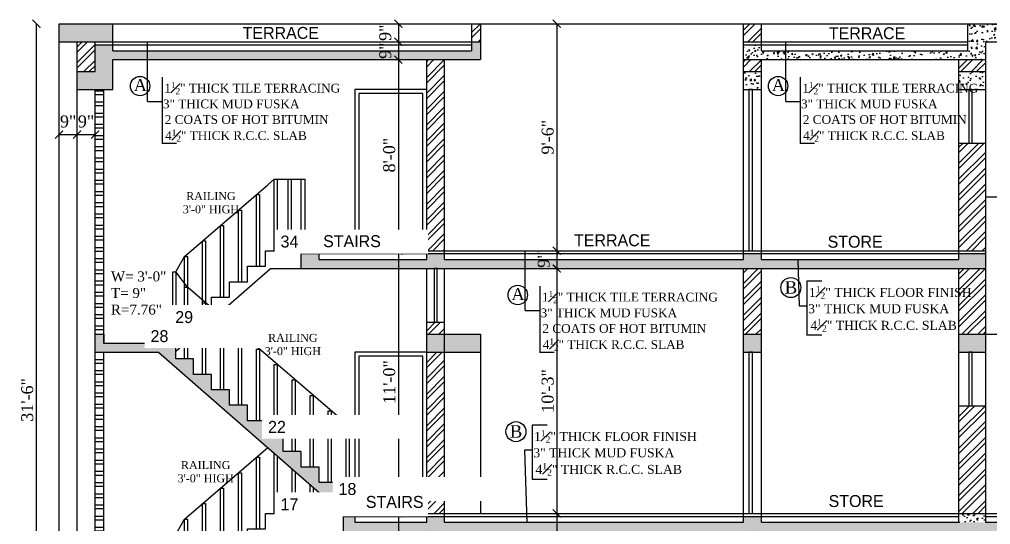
# Model space of a CAD drawing. Header units: feet. Extents: x -3489 to 100857, y -7396 to -4185.
# Drawn here: x 98424.9 to 98912.3, y -7148.3 to -6894.4 of the extents above; entities that cross this region are included whole.
import ezdxf
from ezdxf.enums import TextEntityAlignment as Align

# ---------------------------------------------------------------- set-up
doc = ezdxf.new("R2010")
doc.units = ezdxf.units.FT
doc.header["$MEASUREMENT"] = 0
doc.linetypes.add('CENTER', pattern=[2, 1.25, -0.25, 0.25, -0.25])
doc.layers.add('BLK_1_FLR_0_KITCHEN', color=1, linetype='Continuous', plot=False)
doc.layers.add('Grid', color=252, linetype='CENTER', lineweight=20)
doc.layers.add('TEXT', color=5, linetype='Continuous')
doc.layers.add('WALL', color=1, linetype='Continuous')
doc.styles.add('33', font='arial.ttf', dxfattribs={"height": 8})
doc.styles.add('VEENI', font='times.ttf')
doc.styles.add('VINOD', font='times.ttf')
doc.dimstyles.new('Standard$0', dxfattribs={"dimtxt": 9, "dimasz": 9, "dimexe": 9, "dimexo": 9, "dimgap": 4.8125, "dimtad": 0, "dimdec": 3, "dimzin": 3, "dimdsep": 46, "dimlunit": 4, "dimtxsty": '33', "dimblk": 'DOTSMALL', "dimblk1": 'ARCHTICK', "dimblk2": 'ARCHTICK', "dimcen": 0.09, "dimclrd": 256, "dimclre": 256, "dimclrt": 256, "dimadec": 0, "dimazin": 0, "dimtfac": 0.75, "dimtdec": 3, "dimtix": 1, "dimtofl": 0, "dimtmove": 2, "dimatfit": 3, "dimldrblk": 'DOTSMALL', "dimfxl": 1, "dimtolj": 1, "dimtzin": 0, "dimlwd": -1, "dimlwe": -1, "dimarcsym": 0})
pattern_1 = [(45, (125.1774, -4057.7494), (-3.97747564, 3.97747564), []), (45, (127.829, -4057.7494), (-3.97747564, 3.97747564), [])]
pattern_2 = [(180, (1157.697, -4057.7494), (-9e-16, -5.625), []), (180, (1155.822, -4055.8744), (-9e-16, -5.625), [])]
pattern_3 = [(50, (125.1774, -4057.7494), (7.17260183, -0.62752135), [0.75, -8.25]), (355, (125.1774, -4057.7494), (-1.38751334, 7.52192134), [0.6, -6.6]), (100.4514445, (125.775, -4057.802), (5.78508847, 6.8943999), [0.6374019, -7.0114211]), (46.1842, (125.177, -4055.749), (10.6724133, -1.6551928), [1.125, -12.375]), (96.635635, (126.067, -4055.887), (9.3466195, 9.741186), [0.9561034, -10.5171376]), (351.184164, (125.177, -4055.749), (9.3466195, 9.741186), [0.9, -9.9]), (21, (126.1774, -4056.2494), (5.96907052, -4.0261889), [0.75, -8.25]), (326, (126.1774, -4056.2494), (2.4331533, 7.25150045), [0.6, -6.6]), (71.451445, (126.675, -4056.585), (8.40222377, 3.22531153), [0.6374019, -7.0114211]), (37.5, (125.1774, -4057.7494), (0.12159855, 3.32893854), [0, -6.52, 0, -6.7, 0, -6.625]), (7.5, (125.1774, -4057.7494), (2.63069537, 3.94411712), [0, -3.82, 0, -6.37, 0, -2.525]), (327.5, (122.9474, -4057.7494), (5.33822436, -0.22554872), [0, -2.5, 0, -7.8, 0, -10.35]), (317.5, (121.9474, -4057.7494), (5.8318617, 1.00104982), [0, -3.25, 0, -5.18, 0, -7.35])]

# ---------------------------------------------------------------- blocks, each defined once
blk = doc.blocks.new('_ArchTick')
at = {"color": 0, "linetype": 'ByBlock', "const_width": 0.15}
blk.add_lwpolyline([(-0.5, -0.5), (0.5, 0.5)], dxfattribs=at)
blk = doc.blocks.new('*D168')
at = {"transparency": 16777216}
blk.add_line((98433.34, -6896.64), (98433.34, -7274.64), dxfattribs=at)
at = {"layer": 'Defpoints', "color": 0, "transparency": 16777216}
for p in [(98444.8, -6896.64), (98433.34, -7274.64), (98444.8, -7274.64)]:
    blk.add_point(p, dxfattribs=at)
at = {"transparency": 16777216, "xscale": 4, "yscale": 4, "zscale": 4}
for p, rotation in [((98433.34, -6896.64), 90), ((98433.34, -7274.64), 270)]:
    blk.add_blockref('_ArchTick', p, dxfattribs=dict(at, rotation=rotation))
at = {"lineweight": 25, "transparency": 16777216, "insert": (98428.79, -7085.64), "char_height": 6, "attachment_point": 5, "rotation": 90, "style": 'VINOD'}
blk.add_mtext('\\A1;31\'-6"', dxfattribs=at)
blk = doc.blocks.new('*D169')
at = {"transparency": 16777216}
blk.add_line((98444.8, -6952.3), (98453.8, -6952.3), dxfattribs=at)
at = {"layer": 'Defpoints', "color": 0, "transparency": 16777216}
for p in [(98444.8, -6953.76), (98453.8, -6952.3), (98453.8, -6953.76)]:
    blk.add_point(p, dxfattribs=at)
at = {"transparency": 16777216, "xscale": 4, "yscale": 4, "zscale": 4, "rotation": 180}
blk.add_blockref('_ArchTick', (98444.8, -6952.3), dxfattribs=at)
at = {"transparency": 16777216, "xscale": 4, "yscale": 4, "zscale": 4}
blk.add_blockref('_ArchTick', (98453.8, -6952.3), dxfattribs=at)
at = {"lineweight": 25, "transparency": 16777216, "insert": (98449.3, -6945.74), "char_height": 6, "attachment_point": 5, "style": 'VINOD'}
blk.add_mtext('\\A1;9"', dxfattribs=at)
blk = doc.blocks.new('*D170')
at = {"transparency": 16777216}
blk.add_line((98453.8, -6952.3), (98462.8, -6952.3), dxfattribs=at)
at = {"layer": 'Defpoints', "color": 0, "transparency": 16777216}
for p in [(98453.8, -6953.72), (98462.8, -6952.3), (98462.8, -6952.3)]:
    blk.add_point(p, dxfattribs=at)
at = {"transparency": 16777216, "xscale": 4, "yscale": 4, "zscale": 4, "rotation": 180}
blk.add_blockref('_ArchTick', (98453.8, -6952.3), dxfattribs=at)
at = {"transparency": 16777216, "xscale": 4, "yscale": 4, "zscale": 4}
blk.add_blockref('_ArchTick', (98462.8, -6952.3), dxfattribs=at)
at = {"lineweight": 25, "transparency": 16777216, "insert": (98458.3, -6945.74), "char_height": 6, "attachment_point": 5, "style": 'VINOD'}
blk.add_mtext('\\A1;9"', dxfattribs=at)
blk = doc.blocks.new('*D178')
at = {"transparency": 16777216}
blk.add_line((98694.58, -6896.64), (98694.58, -7010.64), dxfattribs=at)
at = {"layer": 'Defpoints', "color": 0, "transparency": 16777216}
for p in [(98699.79, -6896.64), (98694.58, -7010.64), (98699.79, -7010.64)]:
    blk.add_point(p, dxfattribs=at)
at = {"transparency": 16777216, "xscale": 4, "yscale": 4, "zscale": 4}
for p, rotation in [((98694.58, -6896.64), 90), ((98694.58, -7010.64), 270)]:
    blk.add_blockref('_ArchTick', p, dxfattribs=dict(at, rotation=rotation))
at = {"lineweight": 25, "transparency": 16777216, "insert": (98690.02, -6953.64), "char_height": 6, "attachment_point": 5, "rotation": 90, "style": 'VINOD'}
blk.add_mtext('\\A1;9\'-6"', dxfattribs=at)
blk = doc.blocks.new('*D179')
at = {"transparency": 16777216}
blk.add_line((98694.58, -7010.64), (98694.58, -7019.64), dxfattribs=at)
at = {"layer": 'Defpoints', "color": 0, "transparency": 16777216}
for p in [(98699.79, -7010.64), (98694.58, -7019.64), (98704.06, -7019.64)]:
    blk.add_point(p, dxfattribs=at)
at = {"transparency": 16777216, "xscale": 4, "yscale": 4, "zscale": 4}
for p, rotation in [((98694.58, -7010.64), 90), ((98694.58, -7019.64), 270)]:
    blk.add_blockref('_ArchTick', p, dxfattribs=dict(at, rotation=rotation))
at = {"lineweight": 25, "transparency": 16777216, "insert": (98688.02, -7015.14), "char_height": 6, "attachment_point": 5, "rotation": 90, "style": 'VINOD'}
blk.add_mtext('\\A1;9"', dxfattribs=at)
blk = doc.blocks.new('*D180')
at = {"transparency": 16777216}
blk.add_line((98694.58, -7019.64), (98694.58, -7142.64), dxfattribs=at)
at = {"layer": 'Defpoints', "color": 0, "transparency": 16777216}
for p in [(98704.06, -7019.64), (98694.58, -7142.64), (98694.58, -7142.64)]:
    blk.add_point(p, dxfattribs=at)
at = {"transparency": 16777216, "xscale": 4, "yscale": 4, "zscale": 4}
for p, rotation in [((98694.58, -7019.64), 90), ((98694.58, -7142.64), 270)]:
    blk.add_blockref('_ArchTick', p, dxfattribs=dict(at, rotation=rotation))
at = {"lineweight": 25, "transparency": 16777216, "insert": (98690.03, -7081.14), "char_height": 6, "attachment_point": 5, "rotation": 90, "style": 'VINOD'}
blk.add_mtext('\\A1;10\'-3"', dxfattribs=at)
blk = doc.blocks.new('*D181')
at = {"layer": 'BLK_1_FLR_0_KITCHEN', "transparency": 16777216}
blk.add_line((98694.58, -7142.64), (98694.58, -7274.64), dxfattribs=at)
at = {"layer": 'Defpoints', "color": 0, "transparency": 16777216}
for p in [(98694.58, -7142.64), (98694.58, -7274.64), (98694.58, -7274.64)]:
    blk.add_point(p, dxfattribs=at)
at = {"layer": 'BLK_1_FLR_0_KITCHEN', "transparency": 16777216, "xscale": 4, "yscale": 4, "zscale": 4}
for p, rotation in [((98694.58, -7142.64), 90), ((98694.58, -7274.64), 270)]:
    blk.add_blockref('_ArchTick', p, dxfattribs=dict(at, rotation=rotation))
at = {"layer": 'BLK_1_FLR_0_KITCHEN', "transparency": 16777216, "insert": (98690.03, -7208.64), "char_height": 6, "attachment_point": 5, "rotation": 90, "style": 'VINOD'}
blk.add_mtext('\\A1;11\'-0"', dxfattribs=at)
blk = doc.blocks.new('*D182')
at = {"transparency": 16777216}
blk.add_line((98615.07, -6896.64), (98615.07, -6905.64), dxfattribs=at)
at = {"layer": 'Defpoints', "color": 0, "transparency": 16777216}
for p in [(98615.19, -6896.64), (98615.07, -6905.64), (98615.19, -6905.64)]:
    blk.add_point(p, dxfattribs=at)
at = {"transparency": 16777216, "xscale": 4, "yscale": 4, "zscale": 4}
for p, rotation in [((98615.07, -6896.64), 90), ((98615.07, -6905.64), 270)]:
    blk.add_blockref('_ArchTick', p, dxfattribs=dict(at, rotation=rotation))
at = {"lineweight": 25, "transparency": 16777216, "insert": (98608.51, -6901.14), "char_height": 6, "attachment_point": 5, "rotation": 90, "style": 'VINOD'}
blk.add_mtext('\\A1;9"', dxfattribs=at)
blk = doc.blocks.new('*D183')
at = {"transparency": 16777216}
blk.add_line((98615.07, -6905.64), (98615.07, -6914.64), dxfattribs=at)
at = {"layer": 'Defpoints', "color": 0, "transparency": 16777216}
for p in [(98615.19, -6905.64), (98615.07, -6914.64), (98621.84, -6914.64)]:
    blk.add_point(p, dxfattribs=at)
at = {"transparency": 16777216, "xscale": 4, "yscale": 4, "zscale": 4}
for p, rotation in [((98615.07, -6905.64), 90), ((98615.07, -6914.64), 270)]:
    blk.add_blockref('_ArchTick', p, dxfattribs=dict(at, rotation=rotation))
at = {"lineweight": 25, "transparency": 16777216, "insert": (98608.51, -6910.14), "char_height": 6, "attachment_point": 5, "rotation": 90, "style": 'VINOD'}
blk.add_mtext('\\A1;9"', dxfattribs=at)
blk = doc.blocks.new('*D184')
at = {"transparency": 16777216}
blk.add_line((98615.07, -6914.64), (98615.07, -7010.64), dxfattribs=at)
at = {"layer": 'Defpoints', "color": 0, "transparency": 16777216}
for p in [(98621.84, -6914.64), (98615.07, -7010.64), (98615.07, -7010.64)]:
    blk.add_point(p, dxfattribs=at)
at = {"transparency": 16777216, "xscale": 4, "yscale": 4, "zscale": 4}
for p, rotation in [((98615.07, -6914.64), 90), ((98615.07, -7010.64), 270)]:
    blk.add_blockref('_ArchTick', p, dxfattribs=dict(at, rotation=rotation))
at = {"lineweight": 25, "transparency": 16777216, "insert": (98610.52, -6962.64), "char_height": 6, "attachment_point": 5, "rotation": 90, "style": 'VINOD'}
blk.add_mtext('\\A1;8\'-0"', dxfattribs=at)
blk = doc.blocks.new('*D185')
at = {"transparency": 16777216}
blk.add_line((98615.07, -7010.64), (98615.07, -7142.64), dxfattribs=at)
at = {"layer": 'Defpoints', "color": 0, "transparency": 16777216}
for p in [(98615.07, -7010.64), (98615.07, -7142.64), (98615.07, -7142.64)]:
    blk.add_point(p, dxfattribs=at)
at = {"transparency": 16777216, "xscale": 4, "yscale": 4, "zscale": 4}
for p, rotation in [((98615.07, -7010.64), 90), ((98615.07, -7142.64), 270)]:
    blk.add_blockref('_ArchTick', p, dxfattribs=dict(at, rotation=rotation))
at = {"lineweight": 25, "transparency": 16777216, "insert": (98610.52, -7076.64), "char_height": 6, "attachment_point": 5, "rotation": 90, "style": 'VINOD'}
blk.add_mtext('\\A1;11\'-0"', dxfattribs=at)
blk = doc.blocks.new('*D186')
at = {"transparency": 16777216}
blk.add_line((98615.07, -7142.64), (98615.07, -7274.64), dxfattribs=at)
at = {"layer": 'Defpoints', "color": 0, "transparency": 16777216}
for p in [(98615.07, -7142.64), (98614.02, -7274.64), (98615.07, -7274.64)]:
    blk.add_point(p, dxfattribs=at)
at = {"transparency": 16777216, "xscale": 4, "yscale": 4, "zscale": 4}
for p, rotation in [((98615.07, -7142.64), 90), ((98615.07, -7274.64), 270)]:
    blk.add_blockref('_ArchTick', p, dxfattribs=dict(at, rotation=rotation))
at = {"lineweight": 25, "transparency": 16777216, "insert": (98610.52, -7208.64), "char_height": 6, "attachment_point": 5, "rotation": 90, "style": 'VINOD'}
blk.add_mtext('\\A1;11\'-0"', dxfattribs=at)

msp = doc.modelspace()

# ---------------------------------------------------------------- hatches: boundary and pattern name
at = {"layer": 'WALL'}
h = msp.add_hatch(dxfattribs=at)
h.set_pattern_fill('AR-CONC', color=0)
h.set_pattern_definition(pattern_3)
h.paths.add_polyline_path([(98656.29515, -6905.63931), (98651.79515, -6905.63931), (98651.79515, -6910.13931), (98471.79515, -6910.13931), (98471.79515, -6907.13931), (98462.79515, -6907.13931), (98462.79515, -6920.63931), (98453.79515, -6920.63931), (98453.79515, -6929.63931), (98471.79515, -6929.63931), (98471.79515, -6914.63931), (98656.29515, -6914.63931)])
h.paths.add_polyline_path([(98471.79515, -6896.63931), (98444.79515, -6896.63931), (98444.79515, -6905.63931), (98471.79515, -6905.63931)])
h = msp.add_hatch(dxfattribs=at)
h.set_pattern_fill('ANSI32', color=0, scale=15)
h.set_pattern_definition(pattern_1)
h.paths.add_polyline_path([(98651.79515, -6905.63931), (98656.29515, -6905.63931), (98656.29515, -6896.63931), (98651.79515, -6896.63931)])
h.paths.add_polyline_path([(98797.29515, -6896.63931), (98788.29515, -6896.63931), (98788.29515, -6905.63931), (98797.29515, -6905.63931)])
h.paths.add_polyline_path([(98797.29515, -6920.63931), (98797.29515, -6914.63931), (98788.29515, -6914.63931), (98788.29515, -6920.63931)])
h.paths.add_polyline_path([(98896.29515, -6914.63931), (98896.29515, -6920.63931), (98909.79515, -6920.63931), (98909.79515, -6914.63931)])
h.paths.add_polyline_path([(98909.79515, -6956.63931), (98896.29515, -6956.63931), (98896.29515, -7010.63931), (98909.79515, -7010.63931)])
h.paths.add_polyline_path([(98909.79515, -7088.63931), (98896.29515, -7088.63931), (98896.29515, -7142.63931), (98909.79515, -7142.63931)])
h.paths.add_polyline_path([(98909.79515, -7052.63931), (98909.79515, -7019.63931), (98896.29515, -7019.63931), (98896.29515, -7052.63931)])
h.paths.add_polyline_path([(98797.29515, -7019.63931), (98788.29515, -7019.63931), (98788.29515, -7052.63931), (98797.29515, -7052.63931)])
h.paths.add_polyline_path([(98797.29515, -7151.63931), (98788.29515, -7151.63931), (98788.29515, -7286.63931), (98797.29515, -7286.63931)])
h.paths.add_polyline_path([(98980.29515, -7178.63931), (98975.79515, -7178.63931), (98975.79515, -7286.63931), (98980.29515, -7286.63931)])
h.paths.add_polyline_path([(98935.29515, -7286.63931), (98939.79515, -7286.63931), (98939.79515, -7178.63931), (98935.29515, -7178.63931)])
h.paths.add_polyline_path([(99082.29515, -7286.63931), (99086.79515, -7286.63931), (99086.79515, -7154.63931), (99082.29515, -7154.63931)])
h.paths.add_polyline_path([(99158.79515, -7286.63931), (99167.79515, -7286.63931), (99167.79515, -7154.63931), (99158.79515, -7154.63931)])
h.paths.add_polyline_path([(99158.79515, -7142.63931), (99158.79515, -7145.63931), (99167.79515, -7145.63931), (99167.79515, -7142.63931)])
h = msp.add_hatch(dxfattribs=at)
h.set_pattern_fill('AR-CONC', color=0)
h.set_pattern_definition(pattern_3)
h.paths.add_polyline_path([(98927.79515, -6896.63931), (98900.79515, -6896.63931), (98900.79515, -6910.13931), (98797.29515, -6910.13931), (98797.29515, -6907.13931), (98788.29515, -6907.13931), (98788.29515, -6914.63931), (98909.79515, -6914.63931), (98909.79515, -6905.63931), (98927.79515, -6905.63931)])
h.paths.add_polyline_path([(98909.79515, -6920.63931), (98896.29515, -6920.63931), (98896.29515, -6929.63931), (98909.79515, -6929.63931)])
h.paths.add_polyline_path([(98797.29515, -6920.63931), (98788.29515, -6920.63931), (98788.29515, -6929.63931), (98797.29515, -6929.63931)])
h = msp.add_hatch(dxfattribs=at)
h.set_pattern_fill('ANSI32', color=0, scale=15)
h.set_pattern_definition(pattern_1)
h.paths.add_polyline_path([(98462.79515, -6905.63931), (98453.79515, -6905.63931), (98453.79515, -6920.63931), (98462.79515, -6920.63931)])
h.paths.add_polyline_path([(98476.29515, -7193.63931), (98462.79515, -7193.63931), (98462.79515, -7286.63931), (98476.29515, -7286.63931)])
h = msp.add_hatch(dxfattribs=at)
h.set_pattern_fill('ANSI32', color=0, scale=15)
h.set_pattern_definition(pattern_1)
h.paths.add_polyline_path([(98629.29515, -7286.63931), (98638.29515, -7286.63931), (98638.29515, -7151.63931), (98629.29515, -7151.63931)])
h.paths.add_polyline_path([(98629.29515, -7142.63931), (98638.29515, -7142.63931), (98638.29515, -7061.63931), (98629.29515, -7061.63931)])
h.paths.add_polyline_path([(98629.29515, -7046.63931), (98629.29515, -7052.63931), (98638.29515, -7052.63931), (98638.29515, -7046.63931)])
h.paths.add_polyline_path([(98638.29515, -6914.63931), (98629.29515, -6914.63931), (98629.29515, -7010.63931), (98638.29515, -7010.63931)])
h = msp.add_hatch(dxfattribs=at)
h.set_pattern_fill('ANSI32', color=0, scale=15, angle=135)
h.set_pattern_definition(pattern_2)
h.paths.add_polyline_path([(98467.29515, -6929.63931), (98462.79515, -6929.63931), (98462.79515, -6930.25876), (98462.79515, -7052.63931), (98467.29515, -7052.63931)])
h = msp.add_hatch(dxfattribs=at)
h.set_pattern_fill('AR-CONC', color=0)
h.set_pattern_definition(pattern_3)
h.paths.add_polyline_path([(98909.79515, -7052.63931), (98896.29515, -7052.63931), (98896.29515, -7061.63931), (98909.79515, -7061.63931)])
h.paths.add_polyline_path([(98797.29515, -7052.63931), (98788.29515, -7052.63931), (98788.29515, -7061.63931), (98797.29515, -7061.63931)])
h.paths.add_polyline_path([(98909.79515, -7012.13931), (98896.29515, -7012.13931), (98896.29515, -7015.13931), (98797.29515, -7015.13931), (98797.29515, -7012.13931), (98788.29515, -7012.13931), (98788.29515, -7015.13931), (98638.29515, -7015.13931), (98638.29515, -7012.13931), (98629.29515, -7012.13931), (98629.29515, -7015.13931), (98575.29515, -7015.13931), (98575.29515, -7012.13931), (98566.29515, -7012.13931), (98566.29515, -7019.63931), (98909.79515, -7019.63931)])
h.paths.add_polyline_path([(98638.29515, -7052.63931), (98629.29515, -7052.63931), (98629.29515, -7061.63931), (98638.29515, -7061.63931)])
h.paths.add_polyline_path([(98656.29515, -7052.63931), (98638.29515, -7052.63931), (98638.29515, -7061.63931), (98656.29515, -7061.63931)])
h = msp.add_hatch(dxfattribs=at)
h.set_pattern_fill('AR-CONC', color=0)
h.set_pattern_definition(pattern_3)
h.paths.add_polyline_path([(98557.29515, -7103.83931), (98548.29515, -7103.83931), (98548.29515, -7096.07931), (98539.29515, -7096.07931), (98539.29515, -7088.31931), (98530.29515, -7088.31931), (98530.29515, -7080.55931), (98521.29515, -7080.55931), (98521.29515, -7072.79931), (98512.29515, -7072.79931), (98512.29515, -7065.03931), (98503.29515, -7065.03931), (98503.29515, -7057.27931), (98476.29515, -7057.27931), (98467.29515, -7057.27931), (98467.29515, -7052.63931), (98462.79515, -7052.63931), (98462.79515, -7061.63931), (98476.29515, -7061.63931), (98494.65416, -7061.63931), (98587.32766, -7142.63931), (98593.29515, -7142.63931), (98593.29515, -7134.87931), (98584.29515, -7134.87931), (98584.29515, -7127.11931), (98575.29515, -7127.11931), (98575.29515, -7119.35931), (98566.29515, -7119.35931), (98566.29515, -7111.59931), (98557.29515, -7111.59931)])
h.paths.add_polyline_path([(98587.32766, -7274.63931), (98587.32766, -7286.63931), (98593.29515, -7286.63931), (98593.29515, -7274.63931), (98593.29515, -7266.87931), (98584.29515, -7266.87931), (98584.29515, -7259.11931), (98575.29515, -7259.11931), (98575.29515, -7251.35931), (98566.29515, -7251.35931), (98566.29515, -7243.59931), (98557.29515, -7243.59931), (98557.29515, -7235.83931), (98548.29515, -7235.83931), (98548.29515, -7228.07931), (98539.29515, -7228.07931), (98539.29515, -7220.31931), (98530.29515, -7220.31931), (98530.29515, -7212.55931), (98521.29515, -7212.55931), (98521.29515, -7204.79931), (98512.29515, -7204.79931), (98512.29515, -7197.03931), (98503.29515, -7197.03931), (98503.29515, -7189.27931), (98476.29515, -7189.27931), (98467.29515, -7189.27931), (98467.29515, -7184.63931), (98453.79515, -7184.63931), (98453.79515, -7193.63931), (98476.29515, -7193.63931), (98494.65416, -7193.63931)])
h = msp.add_hatch(dxfattribs=at)
h.set_pattern_fill('ANSI32', color=0, scale=15, angle=135)
h.set_pattern_definition(pattern_2)
h.paths.add_polyline_path([(98462.79515, -7184.63931), (98467.29515, -7184.63931), (98467.29515, -7151.63931), (98467.29515, -7061.63931), (98462.79515, -7061.63931)])
h = msp.add_hatch(dxfattribs=at)
h.set_pattern_fill('AR-CONC', color=0)
h.set_pattern_definition(pattern_3)
h.paths.add_polyline_path([(98980.29515, -7174.13931), (98935.29515, -7174.13931), (98935.29515, -7178.63931), (98980.29515, -7178.63931)])
h.paths.add_polyline_path([(99008.79515, -7144.13931), (99004.29515, -7144.13931), (99004.29515, -7147.13931), (98797.29515, -7147.13931), (98797.29515, -7144.13931), (98788.29515, -7144.13931), (98788.29515, -7147.13931), (98638.29515, -7147.13931), (98638.29515, -7144.13931), (98629.29515, -7144.13931), (98629.29515, -7147.13931), (98593.29515, -7147.13931), (98593.29515, -7144.13931), (98587.32766, -7144.13931), (98587.32766, -7151.63931), (98975.79515, -7151.63931), (98975.79515, -7154.63931), (99167.79515, -7154.63931), (99167.79515, -7147.13931), (99158.79515, -7147.13931), (99158.79515, -7150.13931), (99008.79515, -7150.13931)])
h.paths.add_polyline_path([(99104.99052, -7155.54342), (99104.99052, -7144.49728), (99092.17942, -7144.49728), (99092.17942, -7155.54342)], flags=9)
h = msp.add_hatch(dxfattribs=at)
h.set_pattern_fill('AR-CONC', color=0)
h.set_pattern_definition(pattern_3)
h.paths.add_polyline_path([(98909.79515, -7142.63931), (98896.29515, -7142.63931), (98896.29515, -7147.13931), (98909.79515, -7147.13931)])

# ---------------------------------------------------------------- linework, layer by layer
for p, q in [((98444.79515, -7274.63931), (98444.79515, -6896.63931)), ((98444.79515, -6896.63931), (98927.79515, -6896.63931)), ((98471.79515, -6910.13931), (98471.79515, -6896.63931)), ((98651.79515, -6896.63931), (98651.79515, -6910.13931)), ((98656.29515, -6896.63931), (98656.29515, -6914.63931)), ((98788.29515, -7015.13931), (98788.29515, -6896.63931)), ((98797.29515, -6910.13931), (98797.29515, -6896.63931)), ((98900.79515, -6896.63931), (98900.79515, -6910.13931)), ((98444.79515, -6905.63931), (98656.29515, -6905.63931)), ((98453.79515, -7193.63931), (98453.79515, -6905.63931)), ((98462.79515, -6920.63931), (98462.79515, -6905.63931)), ((98462.79515, -6907.13931), (98651.79515, -6907.13931)), ((98788.29515, -6905.63931), (98900.79515, -6905.63931)), ((98788.29515, -6907.13931), (98900.79515, -6907.13931)), ((98909.79515, -6905.63931), (98927.79515, -6905.63931)), ((98909.79515, -6905.63931), (98909.79515, -7061.63931)), ((98471.79515, -6910.13931), (98651.79515, -6910.13931)), ((98797.29515, -6910.13931), (98900.79515, -6910.13931)), ((98471.79515, -6929.63931), (98471.79515, -6914.63931)), ((98471.79515, -6914.63931), (98656.29515, -6914.63931)), ((98629.29515, -7015.13931), (98629.29515, -6914.63931)), ((98638.29515, -7015.13931), (98638.29515, -6914.63931)), ((98788.29515, -6914.63931), (98909.79515, -6914.63931)), ((98797.29515, -7015.13931), (98797.29515, -6914.63931)), ((98896.29515, -6914.63931), (98896.29515, -7015.13931)), ((98453.79515, -6920.63931), (98462.79515, -6920.63931)), ((98788.29515, -6920.63931), (98797.29515, -6920.63931)), ((98896.29515, -6920.63931), (98909.79515, -6920.63931)), ((98453.79515, -6929.63931), (98471.79515, -6929.63931)), ((98462.79515, -7184.63931), (98462.79515, -6929.63931)), ((98462.79515, -6930.25876), (98462.79515, -6929.63931)), ((98467.29515, -7057.27931), (98467.29515, -6929.63931)), ((98788.29515, -6929.63931), (98797.29515, -6929.63931)), ((98896.29515, -6929.63931), (98909.79515, -6929.63931)), ((98896.29515, -6956.63931), (98909.79515, -6956.63931)), ((98566.29515, -6974.63931), (98568.29515, -6974.63931)), ((98566.29515, -7019.63931), (98566.29515, -6974.63931)), ((98568.29515, -7010.63931), (98568.29515, -6974.63931)), ((98909.79515, -6983.63931), (98918.79515, -6983.63931)), ((98548.29515, -7010.63931), (98909.79515, -7010.63931)), ((98566.29515, -7012.13931), (98909.79515, -7012.13931)), ((98575.29515, -7015.13931), (98575.29515, -7010.63931)), ((98503.29515, -7061.15931), (98550.80759, -7019.63931)), ((98550.80759, -7019.63931), (98909.79515, -7019.63931)), ((98575.29515, -7015.13931), (98629.29515, -7015.13931)), ((98629.29515, -7147.13931), (98629.29515, -7019.63931)), ((98638.29515, -7015.13931), (98788.29515, -7015.13931)), ((98638.29515, -7147.13931), (98638.29515, -7019.63931)), ((98788.29515, -7147.13931), (98788.29515, -7019.63931)), ((98797.29515, -7015.13931), (98896.29515, -7015.13931)), ((98797.29515, -7147.13931), (98797.29515, -7019.63931)), ((98896.29515, -7019.63931), (98896.29515, -7142.63931)), ((98629.29515, -7046.63931), (98638.29515, -7046.63931)), ((98462.79515, -7052.63931), (98467.29515, -7052.63931)), ((98467.29515, -7052.63931), (98467.29515, -7057.27931)), ((98629.29515, -7052.63931), (98656.29515, -7052.63931)), ((98656.29515, -7052.63931), (98656.29515, -7142.63931)), ((98788.29515, -7052.63931), (98797.29515, -7052.63931)), ((98896.29515, -7052.63931), (98918.79515, -7052.63931)), ((98476.29515, -7057.27931), (98467.29515, -7057.27931)), ((98467.29515, -7151.63931), (98467.29515, -7061.63931)), ((98476.29515, -7061.63931), (98494.65416, -7061.63931)), ((98494.65416, -7061.63931), (98587.32766, -7142.63931)), ((98629.29515, -7061.63931), (98656.29515, -7061.63931)), ((98788.29515, -7061.63931), (98797.29515, -7061.63931)), ((98896.29515, -7061.63931), (98909.79515, -7061.63931)), ((98909.79515, -7061.63931), (98909.79515, -7142.63931)), ((98896.29515, -7088.63931), (98909.79515, -7088.63931)), ((98548.29515, -7142.63931), (99008.79515, -7142.63931)), ((98587.32766, -7142.63931), (98587.32766, -7151.63931)), ((98587.32766, -7144.13931), (98896.29515, -7144.13931)), ((98593.29515, -7142.63931), (98593.29515, -7147.13931)), ((98896.29515, -7142.63931), (98896.29515, -7147.13931)), ((98909.79515, -7142.63931), (98909.79515, -7147.13931)), ((98909.79515, -7144.13931), (99008.79515, -7144.13931)), ((98593.29515, -7147.13931), (98629.29515, -7147.13931)), ((98638.29515, -7147.13931), (98788.29515, -7147.13931)), ((98797.29515, -7147.13931), (98896.29515, -7147.13931)), ((98909.79515, -7147.13931), (99004.29515, -7147.13931))]:
    msp.add_line(p, q, dxfattribs=at)
at = {"layer": 'WALL', "lineweight": -3}
for p, q in [((98489.20701, -6935.68236), (98489.20701, -6905.63931)), ((98809.48605, -6935.68236), (98809.48605, -6905.63931)), ((98496.49165, -6923.4317), (98496.49165, -6956.72291)), ((98816.77069, -6923.4317), (98816.77069, -6956.72291)), ((98503.75653, -6956.72291), (98496.49165, -6956.72291)), ((98824.03558, -6956.72291), (98816.77069, -6956.72291)), ((98678.77991, -7040.68236), (98678.77991, -7010.63931)), ((98816.39745, -7038.56001), (98815.81766, -7015.13931)), ((98686.06455, -7028.4317), (98686.06455, -7061.72291)), ((98827.66523, -7025.90437), (98820.16018, -7025.90437)), ((98820.16018, -7025.90437), (98820.16018, -7053.1794)), ((98820.16018, -7038.56001), (98816.39745, -7038.56001)), ((98827.66523, -7053.1794), (98820.16018, -7053.1794)), ((98693.32943, -7061.72291), (98686.06455, -7061.72291)), ((98689.68753, -7098.2833), (98682.18249, -7098.2833)), ((98682.18249, -7098.2833), (98682.18249, -7125.55833)), ((98682.18249, -7110.93894), (98678.41976, -7110.93894)), ((98678.41976, -7110.93894), (98679.62942, -7147.13931)), ((98689.68753, -7125.55833), (98682.18249, -7125.55833))]:
    msp.add_line(p, q, dxfattribs=at)
at = {"layer": 'WALL', "lineweight": 25}
for p, q in [((98489.20701, -6935.68236), (98496.49165, -6935.68236)), ((98809.48605, -6935.68236), (98816.77069, -6935.68236)), ((98678.77991, -7040.68236), (98686.06455, -7040.68236))]:
    msp.add_line(p, q, dxfattribs=at)
at = {"layer": 'WALL', "color": 0}
msp.add_line((98462.79515, -7061.63931), (98476.29515, -7061.63931), dxfattribs=at)
at = {"layer": 'WALL'}
for points in [[(98629.29515, -7010.63931), (98629.29515, -6929.63931), (98593.29515, -6929.63931), (98593.29515, -7010.63931)], [(98627.29515, -7010.63931), (98627.29515, -6931.63931), (98595.29515, -6931.63931), (98595.29515, -7010.63931)], [(98549.49073, -6977.56846), (98552.79515, -6974.63931), (98568.29515, -6974.63931)], [(98552.79515, -7010.63931), (98552.79515, -6974.63931), (98554.29515, -6974.63931), (98554.29515, -7010.63931)], [(98559.70131, -7010.63931), (98559.70131, -6974.63931), (98561.20131, -6974.63931), (98561.20131, -7010.63931)], [(98503.29515, -7021.27931), (98507.79515, -7013.51931), (98549.49073, -6977.56846)], [(98543.79515, -7018.47931), (98543.79515, -6982.47931), (98545.29515, -6982.47931), (98545.29515, -7018.47931)], [(98534.79515, -7026.23931), (98534.79515, -6990.23931), (98536.29515, -6990.23931), (98536.29515, -7026.23931)], [(98525.79515, -7033.99931), (98525.79515, -6997.99931), (98527.29515, -6997.99931), (98527.29515, -7033.99931)], [(98516.79515, -7041.75931), (98516.79515, -7005.75931), (98518.29515, -7005.75931), (98518.29515, -7041.75931)], [(98507.79515, -7049.51931), (98507.79515, -7013.51931), (98509.29515, -7013.51931), (98509.29515, -7049.51931)], [(98539.29515, -7026.23931), (98539.29515, -7018.47931), (98548.29515, -7018.47931), (98548.29515, -7010.63931), (98557.29515, -7010.63931)], [(98501.79515, -7057.27931), (98501.79515, -7021.27931), (98503.29515, -7021.27931), (98503.29515, -7057.27931)], [(98590.29515, -7098.87931), (98509.29515, -7029.03931), (98503.29515, -7021.27931)], [(98507.79515, -7065.03931), (98507.79515, -7029.03931), (98509.29515, -7029.03931), (98509.29515, -7065.03931)], [(98521.29515, -7041.75931), (98521.29515, -7033.99931), (98530.29515, -7033.99931), (98530.29515, -7026.23931), (98539.29515, -7026.23931)], [(98516.79515, -7072.79931), (98516.79515, -7036.79931), (98518.29515, -7036.79931), (98518.29515, -7072.79931)], [(98503.29515, -7057.27931), (98503.29515, -7049.51931), (98512.29515, -7049.51931), (98512.29515, -7041.75931), (98521.29515, -7041.75931)], [(98525.79515, -7080.55931), (98525.79515, -7044.55931), (98527.29515, -7044.55931), (98527.29515, -7080.55931)], [(98534.79515, -7088.31931), (98534.79515, -7052.31931), (98536.29515, -7052.31931), (98536.29515, -7088.31931)], [(98503.29515, -7065.03931), (98503.29515, -7057.27931), (98476.29515, -7057.27931)], [(98543.79515, -7096.07931), (98543.79515, -7060.07931), (98545.29515, -7060.07931), (98545.29515, -7096.07931)], [(98629.29515, -7142.63931), (98629.29515, -7061.63931), (98593.29515, -7061.63931), (98593.29515, -7142.63931)], [(98521.29515, -7080.55931), (98521.29515, -7072.79931), (98512.29515, -7072.79931), (98512.29515, -7065.03931), (98503.29515, -7065.03931)], [(98552.79515, -7103.83931), (98552.79515, -7067.83931), (98554.29515, -7067.83931), (98554.29515, -7103.83931)], [(98627.29515, -7142.63931), (98627.29515, -7063.63931), (98595.29515, -7063.63931), (98595.29515, -7142.63931)], [(98561.79515, -7111.59931), (98561.79515, -7075.59931), (98563.29515, -7075.59931), (98563.29515, -7111.59931)], [(98539.29515, -7096.07931), (98539.29515, -7088.31931), (98530.29515, -7088.31931), (98530.29515, -7080.55931), (98521.29515, -7080.55931)], [(98570.79515, -7119.35931), (98570.79515, -7083.35931), (98572.29515, -7083.35931), (98572.29515, -7119.35931)], [(98579.79515, -7127.11931), (98579.79515, -7091.11931), (98581.29515, -7091.11931), (98581.29515, -7127.11931)], [(98557.29515, -7111.59931), (98557.29515, -7103.83931), (98548.29515, -7103.83931), (98548.29515, -7096.07931), (98539.29515, -7096.07931)], [(98588.79515, -7134.87931), (98588.79515, -7098.87931), (98590.29515, -7098.87931), (98590.29515, -7134.87931)], [(98503.29515, -7153.27931), (98507.79515, -7145.51931), (98549.49073, -7109.56846)], [(98575.29515, -7127.11931), (98575.29515, -7119.35931), (98566.29515, -7119.35931), (98566.29515, -7111.59931), (98557.29515, -7111.59931)], [(98543.79515, -7150.47931), (98543.79515, -7114.47931), (98545.29515, -7114.47931), (98545.29515, -7150.47931)], [(98552.79515, -7142.63931), (98552.79515, -7112.45665)], [(98554.29515, -7113.7677), (98554.29515, -7142.63931)], [(98561.79515, -7142.63931), (98561.79515, -7120.32297)], [(98563.29515, -7121.63403), (98563.29515, -7142.63931)], [(98534.79515, -7158.23931), (98534.79515, -7122.23931), (98536.29515, -7122.23931), (98536.29515, -7158.23931)], [(98525.79515, -7165.99931), (98525.79515, -7129.99931), (98527.29515, -7129.99931), (98527.29515, -7165.99931)], [(98570.79515, -7142.63931), (98570.79515, -7128.1893)], [(98572.29515, -7129.50035), (98572.29515, -7142.63931)], [(98593.29515, -7142.63931), (98593.29515, -7134.87931), (98584.29515, -7134.87931), (98584.29515, -7127.11931), (98575.29515, -7127.11931)], [(98579.79515, -7142.63931), (98579.79515, -7136.05563)], [(98516.79515, -7173.75931), (98516.79515, -7137.75931), (98518.29515, -7137.75931), (98518.29515, -7173.75931)], [(98581.29515, -7137.36668), (98581.29515, -7142.63931)], [(98507.79515, -7181.51931), (98507.79515, -7145.51931), (98509.29515, -7145.51931), (98509.29515, -7181.51931)], [(98539.29515, -7158.23931), (98539.29515, -7150.47931), (98548.29515, -7150.47931), (98548.29515, -7142.63931), (98557.29515, -7142.63931)]]:
    msp.add_lwpolyline(points, dxfattribs=at)
for points in [[(98792.79515, -6929.63931), (98791.06098, -6929.63931), (98791.06098, -7010.63931), (98792.79515, -7010.63931)], [(98903.04515, -6929.63931), (98901.36581, -6929.63931), (98901.36581, -6956.63931), (98903.04515, -6956.63931)], [(98634.56546, -7019.63931), (98633.04043, -7019.63931), (98633.04043, -7046.63931), (98634.56546, -7046.63931)], [(98792.79515, -7061.63931), (98791.06098, -7061.63931), (98791.06098, -7142.63931), (98792.79515, -7142.63931)], [(98903.04515, -7061.63931), (98901.36581, -7061.63931), (98901.36581, -7088.63931), (98903.04515, -7088.63931)]]:
    msp.add_lwpolyline(points, close=True, dxfattribs=at)
at = {"layer": 'WALL', "lineweight": -3}
for centre, radius in [((98485.4236, -6927.91074), 4.86847), ((98805.70265, -6927.91074), 4.86847), ((98812.0678, -7029.20606), 5.02941), ((98674.9965, -7032.91074), 4.86847), ((98674.09011, -7101.58498), 5.02941)]:
    msp.add_circle(centre, radius, dxfattribs=at)

# ---------------------------------------------------------------- texts
at = {"layer": 'Grid', "color": 6, "char_height": 6, "width": 68.3933944, "attachment_point": 1}
for s, insert in [('\\A1;\\pi14.91098;{\\fUtsaah|b0|i0|c0|p34;TERRACE}', (98521.96427, -6898.20037)), ('\\A1;\\pi14.91098;{\\fUtsaah|b0|i0|c0|p34;TERRACE}', (98816.24579, -6898.38354)), ('\\A1;\\pi14.91098;{\\fUtsaah|b0|i0|c0|p34;TERRACE}', (98688.34378, -7002.39643)), ('\\A1;\\pi20.76813;{\\fUtsaah|b0|i0|c0|p34;STORE}', (98809.77316, -7003.14227)), ('\\A1;\\pi20.76813;{\\fUtsaah|b0|i0|c0|p34;STORE}', (98810.26423, -7133.45234))]:
    msp.add_mtext(s, dxfattribs=dict(at, insert=insert))
at = {"layer": 'TEXT', "style": 'VEENI'}
for s, height, p in [('3" THICK MUD FUSKA', 4.3936352, (98531.16298, -6936.90392)), ('3" THICK MUD FUSKA', 4.3936352, (98851.44202, -6936.90392)), ('2 COATS OF HOT BITUMIN', 4.3936352, (98538.92563, -6944.74927)), ('2 COATS OF HOT BITUMIN', 4.3936352, (98859.20468, -6944.74927)), ('3" THICK MUD FUSKA', 4.5388793, (98856.18195, -7039.82196)), ('3" THICK MUD FUSKA', 4.3936352, (98720.73588, -7041.90392)), ('2 COATS OF HOT BITUMIN', 4.3936352, (98728.49853, -7049.74927)), ('3" THICK MUD FUSKA', 4.5388793, (98718.20426, -7112.20088))]:
    msp.add_text(s, height=height, dxfattribs=at).set_placement(p, align=Align.MIDDLE)
at = {"layer": 'TEXT', "lineweight": -3, "attachment_point": 2, "style": 'VEENI'}
for s, insert, char_height, width in [('A', (98485.56481, -6924.40602), 6.06322, 111.1576122), ('\\A1;1{\\H0.7x;\\S1#2;}" THICK TILE TERRACING', (98541.72209, -6925.88964), 4.3936352, 95.1055755), ('A', (98805.84386, -6924.40602), 6.06322, 111.1576122), ('\\A1;1{\\H0.7x;\\S1#2;}" THICK TILE TERRACING', (98862.00114, -6925.88964), 4.3936352, 95.1055755), ('\\A1;4{\\H0.7x;\\S1#2;}" THICK R.C.C. SLAB', (98533.54481, -6949.74597), 4.3936352, 73.2488913), ('\\A1;4{\\H0.7x;\\S1#2;}" THICK R.C.C. SLAB', (98853.82386, -6949.74597), 4.3936352, 73.2488913), ('A', (98675.13771, -7029.40602), 6.06322, 111.1576122), ('B', (98812.1095, -7025.96913), 6.26365, 109.207244), ('\\A1;1{\\H0.7x;\\S1#2;}" THICK FLOOR FINISH', (98861.97321, -7028.44357), 4.5388793, 97.6500948), ('\\A1;1{\\H0.7x;\\S1#2;}" THICK TILE TERRACING', (98731.29499, -7030.88964), 4.3936352, 95.1055755), ('\\A1;4{\\H0.7x;\\S1#2;}" THICK R.C.C. SLAB', (98858.64252, -7044.98146), 4.5388793, 75.6703423), ('\\A1;4{\\H0.7x;\\S1#2;}" THICK R.C.C. SLAB', (98723.11771, -7054.74597), 4.3936352, 73.2488913), ('B', (98674.13181, -7098.34806), 6.26365, 109.207244), ('\\A1;1{\\H0.7x;\\S1#2;}" THICK FLOOR FINISH', (98723.99552, -7100.82249), 4.5388793, 97.6500948), ('\\A1;4{\\H0.7x;\\S1#2;}" THICK R.C.C. SLAB', (98720.66483, -7117.36038), 4.5388793, 75.6703423)]:
    msp.add_mtext(s, dxfattribs=dict(at, insert=insert, char_height=char_height, width=width))
at = {"layer": 'TEXT', "color": 5, "char_height": 4, "width": 39.1101054, "attachment_point": 2, "style": 'VINOD'}
for insert in [(98520.97926, -6981.18709), (98562.09533, -7052.44901), (98518.35114, -7116.35735)]:
    msp.add_mtext('RAILING\\P3\'-0" HIGH', dxfattribs=dict(at, insert=insert))
at = {"layer": 'WALL', "insert": (98470.78402, -7021.08321), "char_height": 5, "width": 34.87938, "attachment_point": 1, "style": 'VINOD'}
msp.add_mtext('W= 3\'-0"\\PT= 9"\\PR=7.76"', dxfattribs=at)

# ---------------------------------------------------------------- dimensions: what is measured, and where the dimension line sits
at = {"lineweight": 25}
for base, p1, p2, picture, middle in [((98433.34373, -7274.63931), (98444.79515, -6896.63931), (98444.79515, -7274.63931), '*D168', (98428.79182, -7085.63931)), ((98615.07314, -6905.63931), (98615.18848, -6896.63931), (98615.18848, -6905.63931), '*D182', (98608.51258, -6901.13931)), ((98694.58071, -7010.63931), (98699.79396, -6896.63931), (98699.79396, -7010.63931), '*D178', (98690.02015, -6953.63931)), ((98615.07314, -6914.63931), (98615.18848, -6905.63931), (98621.83835, -6914.63931), '*D183', (98608.51258, -6910.13931)), ((98615.07314, -7010.63931), (98621.83835, -6914.63931), (98615.07314, -7010.63931), '*D184', (98610.52123, -6962.63931)), ((98615.07314, -7142.63931), (98615.07314, -7010.63931), (98615.07314, -7142.63931), '*D185', (98610.52123, -7076.63931)), ((98694.58071, -7019.63931), (98699.79396, -7010.63931), (98704.05883, -7019.63931), '*D179', (98688.02015, -7015.13931)), ((98694.58071, -7142.63931), (98704.05883, -7019.63931), (98694.58071, -7142.63931), '*D180', (98690.0288, -7081.13931)), ((98615.07314, -7274.63931), (98615.07314, -7142.63931), (98614.0231, -7274.63931), '*D186', (98610.52123, -7208.63931))]:
    dim = msp.add_linear_dim(base=base, p1=p1, p2=p2, angle=90, dimstyle='Standard$0', override={"dimtxt": 6, "dimasz": 4, "dimexe": 1.25, "dimexo": 7.5, "dimgap": 1.5, "dimtad": 1, "dimdec": 2, "dimtxsty": 'VINOD', "dimblk": 'ArchTick', "dimse1": 1, "dimse2": 1, "dimtfac": 1, "dimtdec": 1, "dimtix": 0, "dimfxl": 2}, dxfattribs=at)
    dim.commit()
    dim.dimension.update_dxf_attribs({"geometry": picture, "text_midpoint": middle})
for base, p1, p2, picture, middle in [((98453.79515, -6952.30007), (98444.79515, -6953.75716), (98453.79515, -6953.75716), '*D169', (98449.29515, -6945.73951)), ((98462.79515, -6952.30007), (98453.79515, -6953.72411), (98462.79515, -6952.30007), '*D170', (98458.29515, -6945.73951))]:
    dim = msp.add_linear_dim(base=base, p1=p1, p2=p2, dimstyle='Standard$0', override={"dimtxt": 6, "dimasz": 4, "dimexe": 1.25, "dimexo": 7.5, "dimgap": 1.5, "dimtad": 1, "dimdec": 2, "dimtxsty": 'VINOD', "dimblk": 'ArchTick', "dimse1": 1, "dimse2": 1, "dimtfac": 1, "dimtdec": 1, "dimtix": 0, "dimfxl": 2}, dxfattribs=at)
    dim.commit()
    dim.dimension.update_dxf_attribs({"geometry": picture, "text_midpoint": middle})
at = {"layer": 'BLK_1_FLR_0_KITCHEN', "color": 1}
dim = msp.add_linear_dim(base=(98694.58071, -7274.63931), p1=(98694.58071, -7142.63931), p2=(98694.58071, -7274.63931), angle=90, dimstyle='Standard$0', override={"dimtxt": 6, "dimasz": 4, "dimexe": 1.25, "dimexo": 7.5, "dimgap": 1.5, "dimtad": 1, "dimdec": 2, "dimtxsty": 'VINOD', "dimblk": 'ArchTick', "dimse1": 1, "dimse2": 1, "dimtfac": 1, "dimtdec": 1, "dimtix": 0, "dimfxl": 2}, dxfattribs=at)
dim.commit()
dim.dimension.update_dxf_attribs({"geometry": '*D181', "text_midpoint": (98690.0288, -7208.63931)})

# ---------------------------------------------------------------- next in the draw order: texts
at = {"layer": 'Grid', "color": 6, "char_height": 6, "width": 70.9935748, "attachment_point": 1, "bg_fill": 2}
for s, insert in [('{\\fUtsaah|b0|i0|c0|p34;34}', (98555.94867, -7003.06157)), ('{\\fUtsaah|b0|i0|c0|p34;28}', (98490.68642, -7050.59137)), ('{\\fUtsaah|b0|i0|c0|p34;22}', (98549.68137, -7096.17423)), ('{\\fUtsaah|b0|i0|c0|p34;17}', (98555.94867, -7135.06157))]:
    msp.add_mtext(s, dxfattribs=dict(at, insert=insert))

# ---------------------------------------------------------------- next in the draw order: texts
at = {"layer": 'Grid', "color": 6, "insert": (98557.8201, -7002.86622), "char_height": 6, "width": 68.3933944, "attachment_point": 1}
msp.add_mtext('\\A1;\\pi19.48241;{\\fUtsaah|b0|i0|c0|p34;STAIRS}', dxfattribs=at)
at = {"layer": 'Grid', "color": 6, "char_height": 6, "width": 70.9935748, "attachment_point": 1, "bg_fill": 2}
for s, insert in [('{\\fUtsaah|b0|i0|c0|p34;29}', (98503.09522, -7041.00629)), ('{\\fUtsaah|b0|i0|c0|p34;18}', (98585.05235, -7127.39603))]:
    msp.add_mtext(s, dxfattribs=dict(at, insert=insert))

# ---------------------------------------------------------------- next in the draw order: texts
at = {"layer": 'Grid', "color": 6, "insert": (98579.24855, -7133.89051), "char_height": 6, "width": 68.3933944, "attachment_point": 1}
msp.add_mtext('\\A1;\\pi19.48241;{\\fUtsaah|b0|i0|c0|p34;STAIRS}', dxfattribs=at)

doc.saveas('drawing.dxf')
